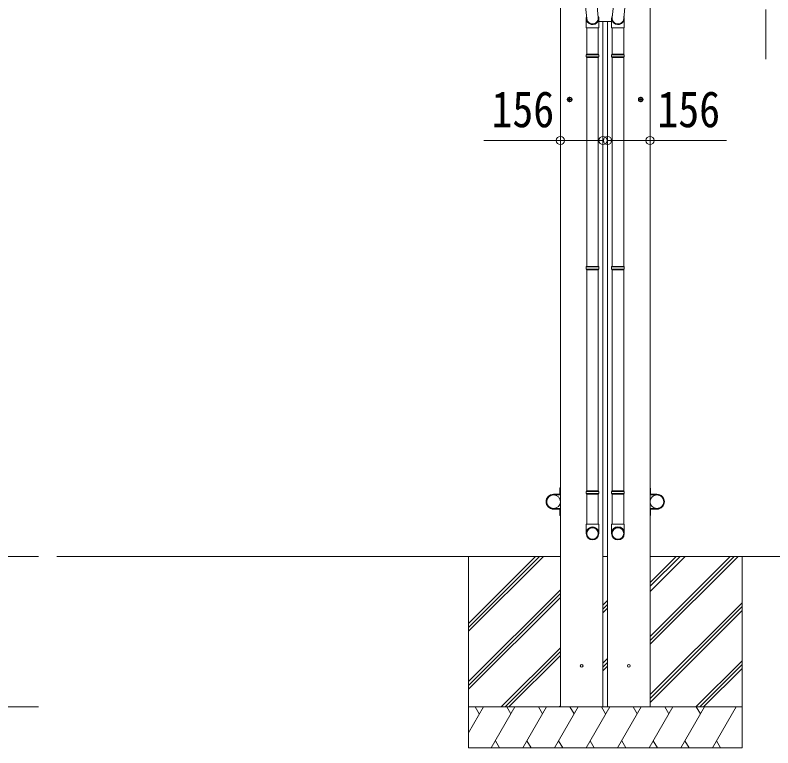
# Model space of a CAD drawing. Units: millimetres at full size, sheet at 1:30. Extents: x -8432 to 8432, y -5820 to 5820.
# Drawn here: x -5576 to -2806, y -3639 to -960 of the extents above; entities that cross this region are included whole.
import ezdxf
from ezdxf.enums import TextEntityAlignment as Align

# ---------------------------------------------------------------- set-up
doc = ezdxf.new("R2010")
doc.units = ezdxf.units.MM
doc.header["$LTSCALE"] = 30
doc.header["$PDMODE"] = 32
doc.header["$PDSIZE"] = 30
for name, color, linetype, lineweight in [('0-0_0', 7, 'Continuous', 9), ('0-3_ELV2', 4, 'Continuous', 9), ('0-6_OTH_LINE', 6, 'Continuous', 9), ('0-9_OUTLINE', 7, 'Continuous', 9)]:
    doc.layers.add(name, color=color, linetype=linetype, lineweight=lineweight)
doc.styles.add('ＭＳ ゴシック', font='')
doc.styles.get('ＭＳ ゴシック').set_extended_font_data('MS Gothic')

msp = doc.modelspace()

# ---------------------------------------------------------------- linework, layer by layer
at = {"layer": '0-0_0'}
for p, q in [((-5423.57, -2938.6), (-3582.15, -2938.6)), ((-3918.3, -2938.6), (-3918.3, -3638.59)), ((-3918.3, -3184.21), (-3672.68, -2938.6)), ((-3918.3, -3198.35), (-3658.54, -2938.6)), ((-3918.3, -3212.5), (-3644.39, -2938.6)), ((-3409.8, -2938.6), (-3426.8, -2938.6)), ((-3426.65, -2938.6), (-3409.95, -2938.6)), ((-3254.45, -2938.6), (-1335.51, -2938.6)), ((-3254.3, -3047.98), (-3144.92, -2938.6)), ((-3254.3, -3067.22), (-3125.67, -2938.6)), ((-3254.3, -3260.11), (-2932.78, -2938.6)), ((-3254.3, -3231.82), (-2961.07, -2938.6)), ((-3254.3, -3245.96), (-2946.93, -2938.6)), ((-3254.3, -3033.83), (-3159.06, -2938.6)), ((-2918.3, -2938.6), (-2918.3, -3638.59)), ((-3918.3, -3396.34), (-3582.3, -3060.35)), ((-3918.3, -3410.49), (-3582.3, -3074.49)), ((-3918.3, -3424.63), (-3582.3, -3088.63)), ((-3426.8, -3116.98), (-3409.8, -3099.98)), ((-3426.8, -3131.12), (-3409.8, -3114.12)), ((-3426.8, -3145.26), (-3409.8, -3128.26)), ((-3254.3, -3443.95), (-2918.3, -3107.96)), ((-3254.3, -3458.1), (-2918.3, -3122.1)), ((-3254.3, -3472.24), (-2918.3, -3136.24)), ((-3798.42, -3488.6), (-3582.3, -3272.48)), ((-3784.27, -3488.6), (-3582.3, -3286.62)), ((-3770.13, -3488.6), (-3582.3, -3300.76)), ((-3426.8, -3329.11), (-3409.8, -3312.11)), ((-3086.81, -3488.6), (-2918.3, -3320.09)), ((-3426.8, -3343.25), (-3409.8, -3326.25)), ((-3426.8, -3357.4), (-3409.8, -3340.4)), ((-3072.67, -3488.6), (-2918.3, -3334.23)), ((-3058.52, -3488.6), (-2918.3, -3348.37)), ((-2918.3, -3488.6), (-3918.3, -3488.6)), ((-3918.3, -3583.2), (-3863.68, -3488.6)), ((-3878.68, -3514.58), (-3893.68, -3488.59)), ((-3834.81, -3638.59), (-3748.21, -3488.6)), ((-3763.21, -3514.58), (-3778.21, -3488.59)), ((-3719.34, -3638.59), (-3632.74, -3488.6)), ((-3647.74, -3514.58), (-3662.74, -3488.59)), ((-3603.87, -3638.59), (-3517.27, -3488.6)), ((-3586.28, -3488.6), (-3582.3, -3484.61)), ((-3532.27, -3514.58), (-3547.27, -3488.59)), ((-3488.4, -3638.59), (-3401.8, -3488.6)), ((-3416.8, -3514.58), (-3431.8, -3488.59)), ((-3372.93, -3638.59), (-3286.33, -3488.6)), ((-3301.33, -3514.58), (-3316.33, -3488.59)), ((-3257.46, -3638.59), (-3170.86, -3488.6)), ((-3185.86, -3514.58), (-3200.86, -3488.59)), ((-3141.99, -3638.59), (-3055.39, -3488.6)), ((-3085.39, -3488.6), (-3070.39, -3514.58)), ((-3026.52, -3638.59), (-2939.92, -3488.6)), ((-3819.81, -3612.61), (-3804.81, -3638.59)), ((-3704.34, -3612.61), (-3689.34, -3638.59)), ((-3588.87, -3612.61), (-3573.87, -3638.59)), ((-3473.4, -3612.61), (-3458.4, -3638.59)), ((-3357.93, -3612.62), (-3342.93, -3638.59)), ((-3242.46, -3612.62), (-3227.47, -3638.59)), ((-3126.99, -3612.62), (-3112, -3638.59)), ((-3011.52, -3612.62), (-2996.53, -3638.59)), ((-3918.3, -3638.59), (-2918.3, -3638.59))]:
    msp.add_line(p, q, dxfattribs=at)
at = {"layer": '0-3_ELV2'}
for p, q in [((-3582.15, -3488.54), (-3582.15, -809.6)), ((-3426.65, -3488.54), (-3426.65, -983.15)), ((-3409.95, -3488.54), (-3409.95, -983.15)), ((-3558.45, -1268.15), (-3538.45, -1268.15)), ((-3554.95, -1264.39), (-3548.45, -1260.64)), ((-3548.45, -1278.15), (-3548.45, -1258.15)), ((-3548.45, -1260.64), (-3541.95, -1264.39)), ((-3541.95, -1271.9), (-3548.45, -1275.65)), ((-3541.95, -1264.39), (-3541.95, -1271.9)), ((-3278.45, -1268.15), (-3298.45, -1268.15)), ((-3288.45, -1260.64), (-3294.95, -1264.39)), ((-3294.95, -1264.39), (-3294.95, -1271.9)), ((-3294.95, -1271.9), (-3288.45, -1275.65)), ((-3288.45, -1278.15), (-3288.45, -1258.15)), ((-3281.95, -1264.39), (-3288.45, -1260.64)), ((-3582.6, -2688.6), (-3582.49, -2686.54)), ((-3607.3, -2711.3), (-3584.3, -2711.3)), ((-3584.3, -2713.3), (-3607.3, -2713.3)), ((-3582.3, -2688.6), (-3584.3, -2688.6)), ((-3584.3, -2711.3), (-3584.3, -2688.6)), ((-3254.3, -2688.6), (-3252.3, -2688.6)), ((-3254.3, -2688.6), (-3254.3, -2711.3)), ((-3252.3, -2711.3), (-3252.3, -2688.6)), ((-3229.3, -2711.3), (-3252.3, -2711.3)), ((-3252.3, -2713.3), (-3229.3, -2713.3)), ((-3584.3, -2763.9), (-3607.3, -2763.9)), ((-3607.3, -2765.9), (-3584.3, -2765.9)), ((-3584.3, -2765.9), (-3584.3, -2788.6)), ((-3254.3, -2788.6), (-3254.3, -2765.9)), ((-3252.3, -2763.9), (-3229.3, -2763.9)), ((-3252.3, -2765.9), (-3252.3, -2788.6)), ((-3229.3, -2765.9), (-3252.3, -2765.9)), ((-3582.3, -2788.6), (-3584.3, -2788.6)), ((-3254.3, -2788.6), (-3252.3, -2788.6))]:
    msp.add_line(p, q, dxfattribs=at)
for points in [[(-3254.45, -3488.54), (-3254.45, -809.6), (-3274.45, -809.6), (-3305.3, -812.84)], [(-3548.45, -1275.65), (-3554.95, -1271.9), (-3554.95, -1264.39)], [(-3288.45, -1275.65), (-3281.95, -1271.9), (-3281.95, -1264.39)]]:
    msp.add_lwpolyline(points, dxfattribs=at)
for centre, radius in [((-3548.45, -1268.15), 8.5), ((-3548.45, -1268.15), 7.7), ((-3548.45, -1268.15), 6.5), ((-3288.45, -1268.15), 8.5), ((-3288.45, -1268.15), 7.7), ((-3288.45, -1268.15), 6.5), ((-3607.3, -2738.6), 25), ((-3229.3, -2738.6), 25), ((-3504.4, -3338.54), 5), ((-3332.2, -3338.54), 5)]:
    msp.add_circle(centre, radius, dxfattribs=at)
for centre, radius, start, end in [((-3581.49, -2686.6), 1, 90, 176.99989), ((-3607.3, -2738.6), 27.3, 90, 270), ((-3607.3, -2738.6), 25.3, 90, 270), ((-3584.3, -2711.3), 2, 270, 0), ((-3252.3, -2711.3), 2, 180, 270), ((-3229.3, -2738.6), 27.3, 270, 90), ((-3229.3, -2738.6), 25.3, 270, 90), ((-3584.3, -2765.9), 2, 0, 90), ((-3252.3, -2765.9), 2, 90, 180)]:
    msp.add_arc(centre, radius, start, end, dxfattribs=at)
at = {"layer": '0-6_OTH_LINE', "lineweight": 18}
msp.add_line((-2831.53, -938.6), (-2831.53, -1120.1), dxfattribs=at)
at = {"layer": '0-6_OTH_LINE'}
for p, q in [((-3582.15, -1418.15), (-3861.77, -1418.15)), ((-3426.65, -1418.15), (-3582.15, -1418.15)), ((-3409.95, -1418.15), (-3254.45, -1418.15)), ((-3254.45, -1418.15), (-2974.83, -1418.15)), ((-6139.68, -2938.6), (-5490.68, -2938.6)), ((-6139.68, -3488.6), (-5490.18, -3488.6))]:
    msp.add_line(p, q, dxfattribs=at)
for p in [(-3582.15, -1418.15), (-3426.65, -1418.15), (-3409.95, -1418.15), (-3254.45, -1418.15)]:
    msp.add_point(p, dxfattribs=at)
at = {"layer": '0-9_OUTLINE'}
for p, q in [((-3492.42, -904.74), (-3485.77, -972.48)), ((-3449.51, -913.03), (-3443.96, -968.76)), ((-3387.08, -913.03), (-3392.64, -968.76)), ((-3344.17, -904.74), (-3350.83, -972.48)), ((-3487.8, -971.26), (-3487.8, -1005.92)), ((-3441.8, -1005.92), (-3441.8, -971.57)), ((-3441.8, -983.15), (-3394.79, -983.15)), ((-3394.79, -1005.92), (-3394.79, -971.57)), ((-3348.79, -971.26), (-3348.79, -1005.92)), ((-3487.8, -1005.92), (-3441.8, -1005.92)), ((-3485.8, -1005.92), (-3485.8, -1102.66)), ((-3443.8, -1005.92), (-3443.8, -1102.66)), ((-3348.79, -1005.92), (-3394.79, -1005.92)), ((-3392.79, -1005.92), (-3392.79, -1102.66)), ((-3350.79, -1005.92), (-3350.79, -1102.66)), ((-3487.8, -1104.66), (-3486.8, -1102.66)), ((-3487.8, -1104.66), (-3441.8, -1104.66)), ((-3487.8, -1104.66), (-3487.8, -1112.66)), ((-3486.8, -1102.66), (-3442.8, -1102.66)), ((-3441.8, -1104.66), (-3442.8, -1102.66)), ((-3394.79, -1104.66), (-3393.79, -1102.66)), ((-3348.79, -1104.66), (-3394.79, -1104.66)), ((-3349.79, -1102.66), (-3393.79, -1102.66)), ((-3348.79, -1104.66), (-3349.79, -1102.66)), ((-3348.79, -1104.66), (-3348.79, -1112.66)), ((-3487.8, -1112.66), (-3441.8, -1112.66)), ((-3487.8, -1112.66), (-3486.8, -1114.66)), ((-3486.8, -1114.66), (-3442.8, -1114.66)), ((-3485.8, -1114.66), (-3485.8, -1878.54)), ((-3443.8, -1114.66), (-3443.8, -1878.54)), ((-3348.79, -1112.66), (-3394.79, -1112.66)), ((-3349.79, -1114.66), (-3393.79, -1114.66)), ((-3392.79, -1114.66), (-3392.79, -1878.54)), ((-3350.79, -1114.66), (-3350.79, -1878.54)), ((-3348.79, -1112.66), (-3349.79, -1114.66)), ((-3487.8, -1880.54), (-3486.8, -1878.54)), ((-3487.8, -1880.54), (-3441.8, -1880.54)), ((-3487.8, -1880.54), (-3487.8, -1888.54)), ((-3486.8, -1878.54), (-3442.8, -1878.54)), ((-3441.8, -1880.54), (-3442.8, -1878.54)), ((-3394.79, -1880.54), (-3393.79, -1878.54)), ((-3348.79, -1880.54), (-3394.79, -1880.54)), ((-3349.79, -1878.54), (-3393.79, -1878.54)), ((-3348.79, -1880.54), (-3349.79, -1878.54)), ((-3348.79, -1880.54), (-3348.79, -1888.54)), ((-3487.8, -1888.54), (-3441.8, -1888.54)), ((-3487.8, -1888.54), (-3486.8, -1890.54)), ((-3486.8, -1890.54), (-3442.8, -1890.54)), ((-3485.8, -1890.54), (-3485.8, -2699.04)), ((-3443.8, -1890.54), (-3443.8, -2699.04)), ((-3348.79, -1888.54), (-3394.79, -1888.54)), ((-3349.79, -1890.54), (-3393.79, -1890.54)), ((-3392.79, -1890.54), (-3392.79, -2699.04)), ((-3350.79, -1890.54), (-3350.79, -2699.04)), ((-3348.79, -1888.54), (-3349.79, -1890.54)), ((-3487.8, -2701.04), (-3486.8, -2699.04)), ((-3487.8, -2701.04), (-3441.8, -2701.04)), ((-3487.8, -2701.04), (-3487.8, -2709.04)), ((-3487.8, -2709.04), (-3441.8, -2709.04)), ((-3487.8, -2709.04), (-3486.8, -2711.04)), ((-3486.8, -2699.04), (-3442.8, -2699.04)), ((-3486.8, -2711.04), (-3442.8, -2711.04)), ((-3485.8, -2711.04), (-3485.8, -2821.04)), ((-3443.8, -2711.04), (-3443.8, -2821.04)), ((-3441.8, -2701.04), (-3442.8, -2699.04)), ((-3394.79, -2701.04), (-3393.79, -2699.04)), ((-3348.79, -2701.04), (-3394.79, -2701.04)), ((-3348.79, -2709.04), (-3394.79, -2709.04)), ((-3349.79, -2699.04), (-3393.79, -2699.04)), ((-3349.79, -2711.04), (-3393.79, -2711.04)), ((-3392.79, -2711.04), (-3392.79, -2821.04)), ((-3350.79, -2711.04), (-3350.79, -2821.04)), ((-3348.79, -2701.04), (-3349.79, -2699.04)), ((-3348.79, -2709.04), (-3349.79, -2711.04)), ((-3348.79, -2701.04), (-3348.79, -2709.04)), ((-3487.8, -2855.18), (-3487.8, -2821.04)), ((-3487.8, -2821.04), (-3441.8, -2821.04)), ((-3441.8, -2855.18), (-3441.8, -2821.04)), ((-3394.79, -2855.18), (-3394.79, -2821.04)), ((-3348.79, -2821.04), (-3394.79, -2821.04)), ((-3348.79, -2855.18), (-3348.79, -2821.04))]:
    msp.add_line(p, q, dxfattribs=at)
for points in [[(-3441.8, -1104.66), (-3441.8, -1112.66), (-3442.8, -1114.66)], [(-3394.79, -1104.66), (-3394.79, -1112.66), (-3393.79, -1114.66)], [(-3441.8, -1880.54), (-3441.8, -1888.54), (-3442.8, -1890.54)], [(-3394.79, -1880.54), (-3394.79, -1888.54), (-3393.79, -1890.54)], [(-3441.8, -2701.04), (-3441.8, -2709.04), (-3442.8, -2711.04)], [(-3394.79, -2701.04), (-3394.79, -2709.04), (-3393.79, -2711.04)]]:
    msp.add_lwpolyline(points, dxfattribs=at)
for centre, start, end in [((-3471.8, -971.57), 0, 2.54858), ((-3364.79, -971.57), 177.45142, 180)]:
    msp.add_arc(centre, 30, start, end, dxfattribs=at)
for centre, major_axis, ratio, start_param, end_param in [((-3464.8, -971.26), (-23, 0), 0.996195, 5.9588909, 9.9444346), ((-3464.8, -971.26), (-21, 0), 0.996195, 0.0583862, 3.2616355), ((-3371.79, -971.26), (23, 0), 0.996195, 2.621936, 6.6074797), ((-3371.79, -971.26), (21, 0), 0.996195, 3.0215498, 6.2247991), ((-3464.8, -2853.44), (23, 0), 0.996195, 6.2831853, 9.424778), ((-3464.8, -2855.18), (23, 0), 0.996195, 6.2831853, 9.424778), ((-3371.79, -2853.44), (-23, 0), 0.996195, 3.1415927, 6.2831853), ((-3371.79, -2855.18), (-23, 0), 0.996195, 3.1415927, 6.2831853), ((-3464.8, -2855.18), (0, -23.43), 0.981806, 4.712389, 7.8539816), ((-3371.79, -2855.18), (0, -23.43), 0.981806, 4.712389, 7.8539816)]:
    msp.add_ellipse(centre, major_axis=major_axis, ratio=ratio, start_param=start_param, end_param=end_param, dxfattribs=at)
for centre, major_axis in [((-3464.8, -2855.18), (-21, 0)), ((-3371.79, -2855.18), (21, 0))]:
    msp.add_ellipse(centre, major_axis=major_axis, ratio=0.996195, dxfattribs=at)

# ---------------------------------------------------------------- texts
at = {"layer": '0-6_OTH_LINE', "color": 7, "style": 'ＭＳ ゴシック', "width": 0.85}
for p in [(-3834.08, -1409.17), (-3227.52, -1409.17)]:
    msp.add_text('156', height=132, dxfattribs=at).set_placement(p, align=Align.BOTTOM_LEFT)

doc.saveas('drawing.dxf')
